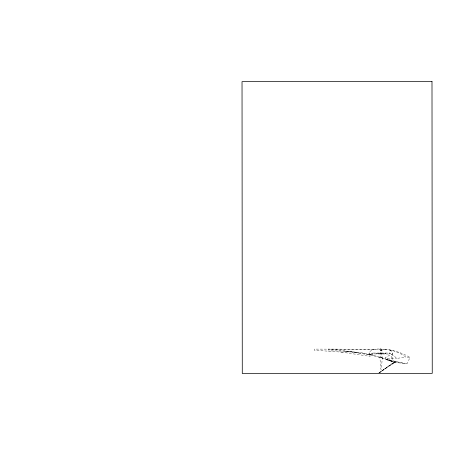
<?xml version="1.0" encoding="UTF-8"?>
<svg xmlns="http://www.w3.org/2000/svg" width="455" height="455" viewBox="0 0 455 455"><rect width="100%" height="100%" fill="white"/><g stroke="black" fill="none" stroke-linecap="round" stroke-linejoin="round"><path stroke-width="0.34" stroke-dasharray="2.27 1.71" d="M382.319 357.203L381.37 369.358L380.869 369.358L379.891 357.203C381.335 354.161 379.436 350.993 380.824 347.956L381.364 347.956L381.984 350.686L381.586 353.728L382.319 357.203L379.891 357.203M369.574 352.688L370.245 355.071C370.307 358.278 368.647 352.307 369.966 351.505C374.067 347.592 380.226 349.451 385.351 349.355C392.739 349.923 399.888 352.676 405.849 357.061L409.972 357.414L407.191 363.585L395.623 362.589A27.653 27.653 0 0 1 391.664 361.327L385.755 359.308L385.755 357.203L392.238 354.047L392.631 353.273C392.255 351.459 390.401 350.555 388.894 349.804M395.623 362.589L387.04 359.723L387.341 358.46L385.755 357.203M369.579 354.872L370.342 354.508L372.503 354.911L384.486 358.762L397.784 361.952A212.104 212.104 0 0 0 407.191 363.585M378.782 373.043L395.389 361.532L396.339 361.685L386.568 367.646M378.878 373.185L386.665 367.788M392.631 353.273L392.637 361.344L391.624 361.293L391.408 354.326L393.985 355.736L396.623 358.443L405.849 357.061M372.27 353.04L371.536 353.41L371.735 353.899L389.935 354.03L390.697 353.524L389.935 353.023L372.27 353.04L373.032 353.541L372.27 354.047M376.689 353.285L376.416 353.717L385.897 353.529L376.689 353.285L377.07 353.541L376.689 353.791M385.516 353.279L385.135 353.529L385.516 353.785M389.935 353.023L389.173 353.529L389.935 354.03M387.341 358.46L396.623 358.443M380.215 350.686L381.984 350.686M380.215 350.811L381.984 350.811M380.619 353.728L381.586 353.728M379.891 357.078L382.319 357.078M392.011 363.676L392.381 363.676M389.281 365.581L389.656 365.581M388.377 366.218L388.746 366.218M385.192 368.442L385.567 368.442M384.287 369.073L384.657 369.073M381.557 370.979L381.933 370.979M379.288 372.526L379.663 372.526M374.232 349.247L314.234 349.104L314.234 350.191L341.335 352.102A101.38 101.38 0 0 1 371.689 354.712L372.531 354.934M385.351 349.355L328.283 349.104L341.369 350.231L370.245 355.071M345.459 351.311L358.301 352.42M384.594 349.292L387.262 349.588A60.543 60.543 0 0 1 395.162 351.175L397.738 351.937A60.543 60.543 0 0 1 409.972 357.414M341.335 352.102L370.256 356.379M389.918 349.997L392.193 350.498M371.121 354.599L368.368 353.973L371.28 354.667M388.775 359.916L390.362 360.337L379.225 357.414A162.088 162.043 -82.8 0 0 328.283 350.976M371.689 354.718L373.31 355.133M388.9 359.956L392.637 361.344M386.232 359.49L392.978 361.816M385.755 359.308L385.829 359.336A8.435 8.435 0 0 0 387.04 359.723M395.111 361.725L394.735 361.771M393.746 362.68L393.37 362.68M391.021 364.631L390.646 364.631M390.111 365.223L389.736 365.263M388.291 366.491L387.922 366.537M387.387 367.168L387.012 367.128M386.932 367.447L386.557 367.486M386.022 368.123L385.647 368.078M384.202 369.392L383.832 369.352M383.298 369.983L382.922 370.029M380.568 371.889L380.198 371.934M403.539 363.272A133.56 133.56 0 0 1 390.606 360.428M394.656 362.043L394.28 362.089L394.656 362.043M394.201 362.362L393.825 362.408L394.201 362.362M393.291 362.999L392.915 363.039L393.291 362.999M392.836 363.317L392.46 363.357L392.836 363.317M391.926 363.949L391.556 363.994L391.926 363.949M391.471 364.267L391.101 364.313L391.471 364.313M390.566 364.904L390.191 364.904L390.566 364.944M389.201 365.854L388.826 365.9L389.201 365.854M387.836 366.81L387.467 366.81L387.836 366.849M386.477 367.759L386.102 367.805L386.477 367.759M385.112 368.715L384.742 368.76L385.112 368.715M383.747 369.665L383.377 369.665L383.747 369.71M382.843 370.302L382.467 370.347L382.843 370.347M382.388 370.62L382.012 370.666L382.388 370.62M381.478 371.257L381.102 371.297L381.478 371.257M381.023 371.57L380.653 371.616L381.023 371.616M380.113 372.207L379.743 372.253L380.113 372.207"/><path stroke-width="0.68" d="M431.994 81.496L242.032 81.661L242.287 373.504L432.25 373.339L431.994 81.496"/></g></svg>
